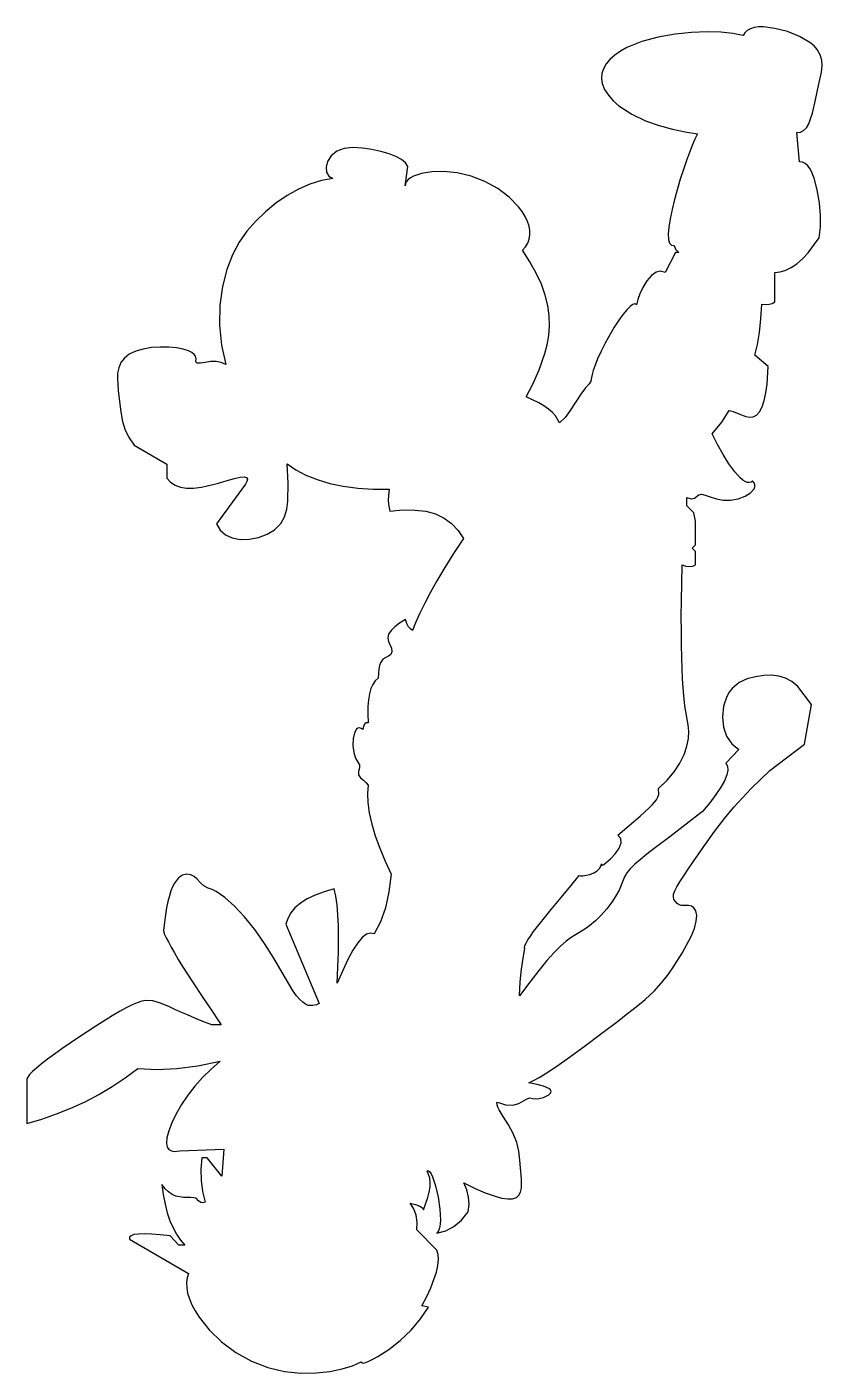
# Model space of a CAD drawing. Header units: millimetres. Extents: x -29.1 to -5.4, y -10.6 to 29.5.
import ezdxf

# ---------------------------------------------------------------- set-up
doc = ezdxf.new("R2010")
doc.units = ezdxf.units.MM
doc.layers.get('0').update_dxf_attribs({"linetype": 'CONTINUOUS'})

msp = doc.modelspace()

# ---------------------------------------------------------------- linework, layer by layer
for p, q in [((-6.1, 25.5), (-6.182, 26.369)), ((-17.836, 24.856), (-17.762, 25.361)), ((-17.836, 24.856), (-17.847, 24.785)), ((-9.8, 22.8), (-10.1, 22.2)), ((-9.7, 22.8), (-9.8, 22.8)), ((-6.842, 21.328), (-6.842, 22.2)), ((-7.04, 19.41), (-7.437, 19.747)), ((-25.911, 17.064), (-24.939, 16.5)), ((-24.939, 16.5), (-24.939, 16.076)), ((-22.6, 15.9), (-23.458, 14.723)), ((-9.459, 15.257), (-9.459, 15.5)), ((-9.25, 15.048), (-9.459, 15.257)), ((-9.2, 14.8), (-9.25, 15.048)), ((-9.2, 14.1), (-9.2, 14.8)), ((-9.3, 14), (-9.2, 14.1)), ((-9.2, 13.9), (-9.3, 14)), ((-9.2, 13.5), (-9.2, 13.9)), ((-5.745, 9.345), (-6.153, 9.881)), ((-5.954, 8.157), (-5.745, 9.345)), ((-6.983, 7.375), (-5.954, 8.157)), ((-7.915, 8.002), (-8.3, 7.6)), ((-21.4, 2.8), (-20.402, 0.441)), ((-23.321, -0.2), (-23.6, -0.2)), ((-29.106, -1.807), (-29.106, -3.13)), ((-24.558, -3.944), (-23.246, -3.898)), ((-23.246, -3.898), (-23.3, -4.7)), ((-23.744, -4.152), (-23.9, -4.152)), ((-23.3, -4.7), (-23.744, -4.152)), ((-16.9, -6.9), (-17.5, -6.3)), ((-26.053, -6.572), (-24.3, -7.6)), ((-24.58, -6.755), (-24.844, -6.48)), ((-24.4, -6.755), (-24.58, -6.755)), ((-17.149, -8.6), (-17.346, -8.566))]:
    msp.add_line(p, q)
for points in [[(-7.781, 29.258), (-8.086, 29.319), (-8.445, 29.355), (-8.858, 29.365), (-9.317, 29.347), (-9.809, 29.297), (-10.312, 29.209), (-10.8, 29.077), (-11.242, 28.898)], [(-5.574, 28.841), (-5.671, 28.948), (-5.793, 29.048), (-6.101, 29.229), (-6.463, 29.374), (-6.835, 29.473), (-7.175, 29.515), (-7.324, 29.513), (-7.455, 29.495), (-7.567, 29.461), (-7.659, 29.409), (-7.73, 29.342), (-7.781, 29.258)], [(-11.242, 28.898), (-11.436, 28.792), (-11.606, 28.674), (-11.75, 28.548), (-11.863, 28.413), (-11.943, 28.271), (-11.989, 28.125), (-11.999, 27.976), (-11.976, 27.827)], [(-5.63, 27.348), (-5.537, 27.771), (-5.453, 28.17), (-5.432, 28.354), (-5.439, 28.527), (-5.484, 28.689), (-5.574, 28.841)], [(-11.976, 27.827), (-11.905, 27.65), (-11.795, 27.479), (-11.651, 27.318), (-11.483, 27.169), (-11.1, 26.916), (-10.693, 26.723), (-10.285, 26.58), (-9.888, 26.473), (-9.506, 26.393), (-9.141, 26.335)], [(-6.182, 26.369), (-6.075, 26.382), (-5.981, 26.43), (-5.9, 26.513), (-5.831, 26.628), (-5.773, 26.775), (-5.722, 26.948), (-5.63, 27.348)], [(-9.141, 26.335), (-9.218, 26.175), (-9.299, 25.988), (-9.383, 25.774), (-9.471, 25.534), (-9.562, 25.269), (-9.653, 24.984), (-9.825, 24.381), (-9.898, 24.084), (-9.957, 23.806), (-9.997, 23.558), (-10.015, 23.349), (-10.009, 23.187), (-9.976, 23.075), (-9.918, 23.014), (-9.834, 23.003)], [(-17.762, 25.361), (-17.837, 25.472), (-17.957, 25.571), (-18.119, 25.66), (-18.324, 25.738), (-18.565, 25.806), (-18.833, 25.864), (-19.117, 25.906), (-19.399, 25.921), (-19.659, 25.893), (-19.879, 25.812), (-20.045, 25.679), (-20.152, 25.512), (-20.198, 25.339), (-20.186, 25.186), (-20.12, 25.071), (-20, 25)], [(-5.515, 23.238), (-5.481, 23.55), (-5.478, 23.899), (-5.509, 24.279), (-5.574, 24.666), (-5.669, 25.017), (-5.727, 25.165), (-5.791, 25.288), (-5.86, 25.384), (-5.935, 25.451), (-6.015, 25.49), (-6.1, 25.5)], [(-20, 25), (-20.34, 24.943), (-20.681, 24.837), (-21.023, 24.686), (-21.361, 24.492), (-21.691, 24.263), (-22.005, 24.007), (-22.295, 23.732), (-22.556, 23.435), (-22.787, 23.106), (-22.987, 22.729), (-23.155, 22.29), (-23.283, 21.786), (-23.361, 21.227), (-23.376, 20.636), (-23.316, 20.039), (-23.182, 19.461)], [(-17.847, 24.785), (-17.836, 24.856)], [(-14.355, 22.864), (-14.265, 22.97), (-14.197, 23.081), (-14.152, 23.199), (-14.13, 23.323), (-14.131, 23.453), (-14.155, 23.588), (-14.201, 23.727), (-14.27, 23.87), (-14.36, 24.015), (-14.471, 24.16), (-14.747, 24.443), (-15.086, 24.701), (-15.469, 24.916), (-15.879, 25.075), (-16.294, 25.173), (-16.692, 25.212), (-17.053, 25.201), (-17.359, 25.151), (-17.595, 25.073), (-17.685, 25.026), (-17.755, 24.974), (-17.806, 24.917), (-17.836, 24.856)], [(-14.24, 18.5), (-14.044, 18.877), (-13.855, 19.307), (-13.686, 19.792), (-13.619, 20.055), (-13.57, 20.33), (-13.547, 20.616), (-13.554, 20.912), (-13.595, 21.218), (-13.673, 21.533), (-13.789, 21.855), (-13.941, 22.184), (-14.13, 22.521), (-14.355, 22.864)], [(-9.834, 23.003), (-9.8, 22.899), (-9.7, 22.8)], [(-6.842, 22.2), (-6.678, 22.222), (-6.513, 22.272), (-6.348, 22.352), (-6.182, 22.466), (-6.016, 22.614), (-5.85, 22.794), (-5.683, 23.003), (-5.515, 23.238)], [(-10.1, 22.2), (-10.235, 22.246), (-10.374, 22.216), (-10.514, 22.113), (-10.649, 21.952), (-10.767, 21.762), (-10.86, 21.571), (-10.922, 21.395), (-10.954, 21.241)], [(-10.954, 21.241), (-10.973, 21.265), (-11.009, 21.271), (-11.063, 21.253), (-11.138, 21.2), (-11.234, 21.106), (-11.35, 20.967), (-11.48, 20.787), (-11.619, 20.574), (-11.893, 20.096), (-12.013, 19.857), (-12.114, 19.637), (-12.192, 19.444), (-12.245, 19.287), (-12.277, 19.166), (-12.294, 19.078), (-12.313, 18.971), (-12.364, 18.887), (-12.472, 18.766), (-12.618, 18.582), (-12.929, 18.099), (-13.085, 17.885), (-13.245, 17.732)], [(-7.437, 19.747), (-7.358, 20.063), (-7.297, 20.42), (-7.255, 20.82), (-7.23, 21.258)], [(-7.23, 21.258), (-7.115, 21.25), (-7.011, 21.258), (-6.921, 21.285), (-6.842, 21.328)], [(-24.065, 19.635), (-24.089, 19.712), (-24.124, 19.764), (-24.191, 19.819), (-24.299, 19.874), (-24.453, 19.922), (-24.651, 19.959), (-24.882, 19.982), (-25.135, 19.985), (-25.394, 19.967), (-25.643, 19.926), (-25.868, 19.859), (-26.057, 19.768), (-26.204, 19.654), (-26.308, 19.52), (-26.373, 19.369), (-26.405, 19.207), (-26.413, 19.037), (-26.389, 18.692), (-26.35, 18.359), (-26.31, 18.052), (-26.259, 17.77), (-26.181, 17.513), (-26.066, 17.278), (-25.911, 17.064)], [(-23.182, 19.461), (-23.32, 19.525), (-23.473, 19.554), (-23.636, 19.55), (-23.798, 19.526), (-23.939, 19.503), (-24.037, 19.505), (-24.079, 19.548), (-24.065, 19.635)], [(-8.2, 18.1), (-8.084, 18.068), (-7.915, 17.998), (-7.706, 17.92), (-7.595, 17.899), (-7.487, 17.907), (-7.387, 17.955), (-7.297, 18.052), (-7.22, 18.2), (-7.155, 18.395), (-7.105, 18.626), (-7.068, 18.88), (-7.04, 19.41)], [(-13.245, 17.732), (-13.37, 17.938), (-13.461, 18.038), (-13.575, 18.135), (-13.712, 18.23), (-13.869, 18.322), (-14.24, 18.5)], [(-8.7, 17.4), (-8.412, 17.746), (-8.2, 18.1)], [(-7.5, 16), (-7.546, 15.964), (-7.599, 15.948), (-7.658, 15.952), (-7.722, 15.977), (-7.793, 16.023), (-7.869, 16.089), (-8.033, 16.271), (-8.205, 16.507), (-8.376, 16.781), (-8.541, 17.08), (-8.7, 17.4)], [(-21.713, 14.559), (-21.548, 14.73), (-21.436, 14.93), (-21.37, 15.153), (-21.336, 15.396), (-21.325, 15.927), (-21.358, 16.507)], [(-21.358, 16.507), (-21.099, 16.33), (-20.799, 16.172), (-20.462, 16.036), (-20.09, 15.925), (-19.688, 15.84), (-19.258, 15.784), (-18.8, 15.756), (-18.317, 15.757)], [(-24.939, 16.076), (-24.828, 15.957), (-24.693, 15.868), (-24.535, 15.808), (-24.353, 15.779), (-24.145, 15.781), (-23.912, 15.811), (-23.398, 15.936), (-23.146, 16.009), (-22.925, 16.071), (-22.752, 16.109), (-22.633, 16.117), (-22.566, 16.097), (-22.542, 16.052), (-22.554, 15.986), (-22.6, 15.9)], [(-18.317, 15.757), (-18.344, 15.577), (-18.349, 15.408), (-18.334, 15.249), (-18.3, 15.1)], [(-9.459, 15.5), (-9.328, 15.469), (-9.232, 15.482), (-9.104, 15.581), (-9.026, 15.602), (-8.911, 15.578), (-8.759, 15.521), (-8.578, 15.462), (-8.374, 15.425), (-8.156, 15.425), (-7.933, 15.466), (-7.726, 15.543), (-7.559, 15.645), (-7.457, 15.76), (-7.436, 15.819), (-7.436, 15.879), (-7.457, 15.939), (-7.5, 16)], [(-18.3, 15.1), (-17.915, 15.133), (-17.558, 15.132), (-17.232, 15.094), (-16.939, 15.015), (-16.683, 14.892), (-16.461, 14.727), (-16.271, 14.522), (-16.111, 14.282)], [(-23.458, 14.723), (-23.351, 14.534), (-23.196, 14.393), (-22.995, 14.302), (-22.753, 14.259), (-22.484, 14.265), (-22.209, 14.317), (-21.951, 14.412), (-21.731, 14.545)], [(-21.731, 14.545), (-21.713, 14.559)], [(-16.111, 14.282), (-16.406, 13.838), (-16.668, 13.419), (-16.899, 13.027), (-17.099, 12.666), (-17.27, 12.337), (-17.414, 12.041), (-17.532, 11.778), (-17.624, 11.547)], [(-10.299, 6.841), (-10.045, 7.088), (-9.833, 7.341), (-9.664, 7.599), (-9.538, 7.856), (-9.454, 8.105), (-9.409, 8.334), (-9.401, 8.54), (-9.42, 8.736), (-9.459, 8.953), (-9.481, 9.082), (-9.505, 9.231), (-9.528, 9.405), (-9.549, 9.608), (-9.569, 9.841), (-9.586, 10.107), (-9.6, 10.407), (-9.611, 10.743), (-9.619, 11.114), (-9.622, 11.52), (-9.623, 11.962), (-9.619, 12.439), (-9.611, 12.952), (-9.6, 13.5)], [(-9.6, 13.5), (-9.484, 13.461), (-9.379, 13.447), (-9.284, 13.461), (-9.2, 13.5)], [(-17.832, 11.873), (-18.01, 11.768), (-18.155, 11.659), (-18.266, 11.547), (-18.338, 11.435), (-18.363, 11.326), (-18.343, 11.222), (-18.251, 11.015), (-18.24, 10.913), (-18.271, 10.829), (-18.337, 10.778), (-18.422, 10.745), (-18.507, 10.693), (-18.578, 10.585), (-18.606, 10.501), (-18.627, 10.397), (-18.642, 10.27), (-18.651, 10.121)], [(-17.624, 11.547), (-17.688, 11.59), (-17.744, 11.658), (-17.792, 11.753), (-17.832, 11.873)], [(-18.651, 10.121), (-18.735, 10.043), (-18.807, 9.941), (-18.865, 9.815), (-18.909, 9.663), (-18.937, 9.483), (-18.952, 9.278), (-18.954, 9.05), (-18.945, 8.801)], [(-6.153, 9.881), (-6.329, 10.024), (-6.518, 10.126), (-6.719, 10.187), (-6.936, 10.211), (-7.168, 10.205), (-7.413, 10.17), (-7.664, 10.104), (-7.904, 9.992), (-8.112, 9.82), (-8.198, 9.709), (-8.269, 9.582), (-8.366, 9.29), (-8.397, 8.974), (-8.365, 8.667), (-8.273, 8.395), (-8.122, 8.172), (-7.915, 8.002)], [(-19.1, 8.6), (-19.156, 8.632), (-19.206, 8.644), (-19.252, 8.636), (-19.291, 8.609), (-19.354, 8.5), (-19.391, 8.33), (-19.4, 8.123), (-19.376, 7.915), (-19.322, 7.743), (-19.253, 7.625), (-19.206, 7.541), (-19.207, 7.453), (-19.235, 7.349), (-19.234, 7.248), (-19.175, 7.162), (-19.084, 7.088), (-19.001, 7.014), (-18.945, 6.936)], [(-18.945, 8.801), (-19.004, 8.798), (-19.05, 8.764), (-19.081, 8.697), (-19.1, 8.6)], [(-14.159, -1.921), (-14.019, -1.851), (-13.858, -1.761), (-13.678, -1.651), (-13.478, -1.522), (-13.26, -1.375), (-13.025, -1.211), (-12.518, -0.843), (-11.99, -0.448), (-11.488, -0.064), (-11.26, 0.113), (-11.052, 0.276), (-10.867, 0.425), (-10.703, 0.561), (-10.425, 0.817), (-10.171, 1.102), (-10.037, 1.274), (-9.894, 1.472), (-9.593, 1.937), (-9.327, 2.439), (-9.234, 2.676), (-9.178, 2.887), (-9.165, 3.063), (-9.191, 3.197), (-9.248, 3.289), (-9.323, 3.34), (-9.404, 3.36), (-9.48, 3.36), (-9.617, 3.354), (-9.682, 3.373), (-9.744, 3.413), (-9.841, 3.538), (-9.86, 3.613), (-9.854, 3.697), (-9.818, 3.796), (-9.754, 3.917), (-9.663, 4.064), (-9.549, 4.239), (-9.415, 4.439), (-9.267, 4.657), (-8.948, 5.118), (-8.631, 5.563), (-8.335, 5.952), (-8.062, 6.283), (-7.539, 6.842), (-6.983, 7.375)], [(-8.3, 7.6), (-8.252, 7.505), (-8.239, 7.386), (-8.266, 7.243), (-8.335, 7.074), (-8.445, 6.878), (-8.594, 6.658), (-8.777, 6.417), (-8.991, 6.156)], [(-18.945, 6.936), (-18.968, 6.694), (-18.959, 6.421), (-18.916, 6.117), (-18.84, 5.784), (-18.733, 5.43), (-18.6, 5.061), (-18.443, 4.681), (-18.265, 4.293)], [(-11.51, 5.456), (-11.173, 5.742), (-10.852, 6.017), (-10.711, 6.142), (-10.591, 6.254), (-10.493, 6.352), (-10.418, 6.436), (-10.365, 6.507), (-10.33, 6.567), (-10.296, 6.667), (-10.299, 6.841)], [(-8.991, 6.156), (-9.965, 5.403), (-10.43, 5.053), (-10.646, 4.888), (-10.841, 4.732), (-11.01, 4.587), (-11.146, 4.453), (-11.246, 4.329), (-11.316, 4.212), (-11.414, 3.964), (-11.477, 3.816), (-11.568, 3.646), (-11.69, 3.458), (-11.84, 3.263), (-12.007, 3.074), (-12.178, 2.905), (-12.342, 2.764), (-12.494, 2.654), (-12.769, 2.489), (-12.906, 2.404), (-13.054, 2.295), (-13.219, 2.149), (-13.408, 1.959), (-13.623, 1.718), (-13.866, 1.423), (-14.137, 1.072), (-14.437, 0.665)], [(-12.01, 4.553), (-11.997, 4.546), (-11.968, 4.556), (-11.925, 4.582), (-11.87, 4.623), (-11.732, 4.745), (-11.586, 4.901), (-11.469, 5.065), (-11.41, 5.219), (-11.423, 5.35), (-11.51, 5.456)], [(-12.66, 4.251), (-12.621, 4.241), (-12.554, 4.243), (-12.459, 4.257), (-12.345, 4.284), (-12.23, 4.327), (-12.129, 4.386), (-12.055, 4.462), (-12.01, 4.553)], [(-12.01, 4.553), (-12, 4.6)], [(-12, 4.6), (-12.01, 4.553)], [(-23.706, 3.873), (-23.834, 3.941), (-23.933, 4.037), (-24.045, 4.156), (-24.126, 4.217), (-24.227, 4.266), (-24.345, 4.288), (-24.47, 4.264), (-24.596, 4.18), (-24.713, 4.024), (-24.767, 3.917), (-24.818, 3.79), (-24.865, 3.644), (-24.908, 3.477), (-24.948, 3.29), (-24.983, 3.083), (-25.014, 2.857), (-25.041, 2.611)], [(-18.265, 4.293), (-18.329, 3.762), (-18.432, 3.285), (-18.581, 2.87), (-18.77, 2.512)], [(-14.277, 2.075), (-14.288, 2.11), (-14.277, 2.165), (-14.244, 2.24), (-14.189, 2.335), (-14.114, 2.448), (-14.019, 2.58), (-13.779, 2.889), (-13.494, 3.238), (-13.195, 3.599), (-12.91, 3.944), (-12.66, 4.251)], [(-20.402, 0.441), (-20.422, 0.432), (-20.487, 0.405), (-20.593, 0.377), (-20.732, 0.385), (-20.811, 0.418), (-20.895, 0.475), (-20.984, 0.559), (-21.077, 0.672), (-21.175, 0.811), (-21.278, 0.974), (-21.502, 1.358), (-21.752, 1.787), (-22.029, 2.226), (-22.325, 2.645), (-22.629, 3.023), (-22.929, 3.342), (-23.213, 3.594), (-23.474, 3.771), (-23.593, 3.832), (-23.706, 3.873)], [(-19.955, 3.856), (-20.255, 3.766), (-20.525, 3.665), (-20.762, 3.552), (-20.963, 3.427), (-21.126, 3.289), (-21.251, 3.138), (-21.342, 2.975), (-21.4, 2.8)], [(-19.868, 1.048), (-19.845, 1.521), (-19.83, 1.965), (-19.825, 2.375), (-19.829, 2.749), (-19.845, 3.082), (-19.872, 3.376), (-19.909, 3.633), (-19.955, 3.856)], [(-25.041, 2.611), (-25.033, 2.567), (-25.005, 2.495), (-24.959, 2.397), (-24.895, 2.272), (-24.812, 2.122), (-24.713, 1.948), (-24.598, 1.753), (-24.469, 1.542), (-24.18, 1.086), (-23.872, 0.62), (-23.574, 0.182), (-23.44, -0.017), (-23.321, -0.2)], [(-18.77, 2.512), (-18.88, 2.535), (-18.997, 2.502), (-19.122, 2.409), (-19.256, 2.251), (-19.398, 2.031), (-19.548, 1.753), (-19.705, 1.423), (-19.868, 1.048)], [(-14.437, 0.665), (-14.417, 1.087), (-14.383, 1.462), (-14.336, 1.79), (-14.277, 2.075)], [(-23.6, -0.2), (-23.864, -0.094), (-24.106, 0.006), (-24.327, 0.099), (-24.526, 0.185), (-24.705, 0.264), (-24.865, 0.336), (-25.132, 0.452), (-25.353, 0.522), (-25.567, 0.532), (-25.686, 0.508), (-25.82, 0.464), (-25.974, 0.397), (-26.15, 0.308), (-26.348, 0.198), (-26.567, 0.069), (-27.053, -0.233), (-27.568, -0.571), (-28.063, -0.911), (-28.288, -1.071), (-28.492, -1.222), (-28.669, -1.359), (-28.819, -1.481), (-28.938, -1.588), (-29.025, -1.678), (-29.081, -1.751), (-29.106, -1.807)], [(-29.106, -3.13), (-28.66, -2.999), (-28.222, -2.849), (-27.794, -2.679), (-27.376, -2.487), (-26.968, -2.272), (-26.57, -2.034), (-26.181, -1.776), (-25.801, -1.5)], [(-25.801, -1.5), (-25.24, -1.525), (-24.647, -1.498), (-24.018, -1.412), (-23.357, -1.275)], [(-23.357, -1.275), (-23.625, -1.512), (-23.875, -1.761), (-24.106, -2.022), (-24.316, -2.294), (-24.503, -2.572), (-24.664, -2.849), (-24.793, -3.115), (-24.885, -3.356), (-24.938, -3.561), (-24.951, -3.721), (-24.927, -3.834), (-24.876, -3.906), (-24.806, -3.947), (-24.727, -3.963), (-24.558, -3.944)], [(-15.1, -2.5), (-14.853, -2.574), (-14.64, -2.583), (-14.461, -2.537), (-14.319, -2.46), (-14.212, -2.394), (-14.129, -2.373), (-14.04, -2.39), (-13.906, -2.4), (-13.726, -2.363), (-13.563, -2.28), (-13.514, -2.229), (-13.497, -2.179), (-13.516, -2.131), (-13.565, -2.089), (-13.728, -2.021), (-13.911, -1.972), (-14.062, -1.94), (-14.159, -1.921)], [(-16.1, -4.9), (-15.76, -5.064), (-15.46, -5.194), (-15.198, -5.289), (-14.976, -5.351), (-14.792, -5.378), (-14.645, -5.372), (-14.534, -5.335), (-14.456, -5.268), (-14.407, -5.176), (-14.383, -5.063), (-14.382, -4.794), (-14.433, -4.222), (-14.463, -3.956), (-14.52, -3.696), (-14.625, -3.431), (-14.77, -3.168), (-14.923, -2.924), (-15.045, -2.722), (-15.085, -2.643), (-15.107, -2.579), (-15.113, -2.531), (-15.1, -2.5)], [(-23.9, -4.152), (-23.925, -4.495), (-23.918, -4.829), (-23.876, -5.154), (-23.802, -5.47)], [(-17.3, -5.7), (-17.169, -5.338), (-17.127, -5.174), (-17.102, -5.023), (-17.097, -4.885), (-17.11, -4.76), (-17.185, -4.546)], [(-17.185, -4.546), (-17.149, -4.544), (-17.111, -4.573), (-17.071, -4.633), (-17.029, -4.723), (-16.986, -4.842), (-16.943, -4.987), (-16.865, -5.325), (-16.811, -5.681), (-16.795, -5.996), (-16.804, -6.127), (-16.824, -6.238), (-16.856, -6.329), (-16.9, -6.4)], [(-23.802, -5.47), (-23.876, -5.491), (-23.93, -5.489), (-23.993, -5.431), (-24.065, -5.36), (-24.132, -5.342), (-24.222, -5.337), (-24.44, -5.335), (-24.671, -5.294), (-24.782, -5.244), (-24.889, -5.171), (-24.99, -5.074), (-25.087, -4.953)], [(-25.087, -4.953), (-25.045, -5.25), (-24.992, -5.53), (-24.927, -5.789), (-24.849, -6.027), (-24.756, -6.241), (-24.65, -6.432), (-24.531, -6.603), (-24.4, -6.755)], [(-15.965, -5.766), (-15.942, -5.543), (-15.955, -5.323), (-16.009, -5.109), (-16.1, -4.9)], [(-17.5, -6.3), (-17.49, -6.069), (-17.519, -5.858), (-17.59, -5.669), (-17.7, -5.5)], [(-17.7, -5.5), (-17.532, -5.548), (-17.407, -5.597), (-17.331, -5.648), (-17.3, -5.7)], [(-16.9, -6.4), (-16.638, -6.325), (-16.395, -6.196), (-16.171, -6.008), (-15.965, -5.766)], [(-24.844, -6.48), (-25.135, -6.45), (-25.391, -6.43), (-25.611, -6.421), (-25.789, -6.425), (-25.921, -6.442), (-26.007, -6.473), (-26.05, -6.516), (-26.053, -6.572)], [(-17.346, -8.566), (-17.204, -8.286), (-17.084, -8.023), (-16.986, -7.78), (-16.915, -7.558), (-16.872, -7.36), (-16.856, -7.186), (-16.866, -7.033), (-16.9, -6.9)], [(-24.3, -7.6), (-24.339, -7.73), (-24.355, -7.87), (-24.349, -8.021), (-24.32, -8.181), (-24.268, -8.35), (-24.194, -8.528), (-24.098, -8.711), (-23.98, -8.899), (-23.684, -9.275), (-23.316, -9.632), (-22.89, -9.948), (-22.422, -10.205), (-21.931, -10.393), (-21.435, -10.512), (-20.953, -10.563), (-20.499, -10.56), (-20.087, -10.515), (-19.723, -10.44), (-19.413, -10.344), (-19.158, -10.229)], [(-19.158, -10.229), (-19.139, -10.258), (-19.094, -10.264), (-19.023, -10.249), (-18.925, -10.211), (-18.803, -10.152), (-18.661, -10.072), (-18.334, -9.859), (-17.989, -9.591), (-17.666, -9.285), (-17.385, -8.953), (-17.149, -8.6)]]:
    msp.add_lwpolyline(points)

doc.saveas('drawing.dxf')
